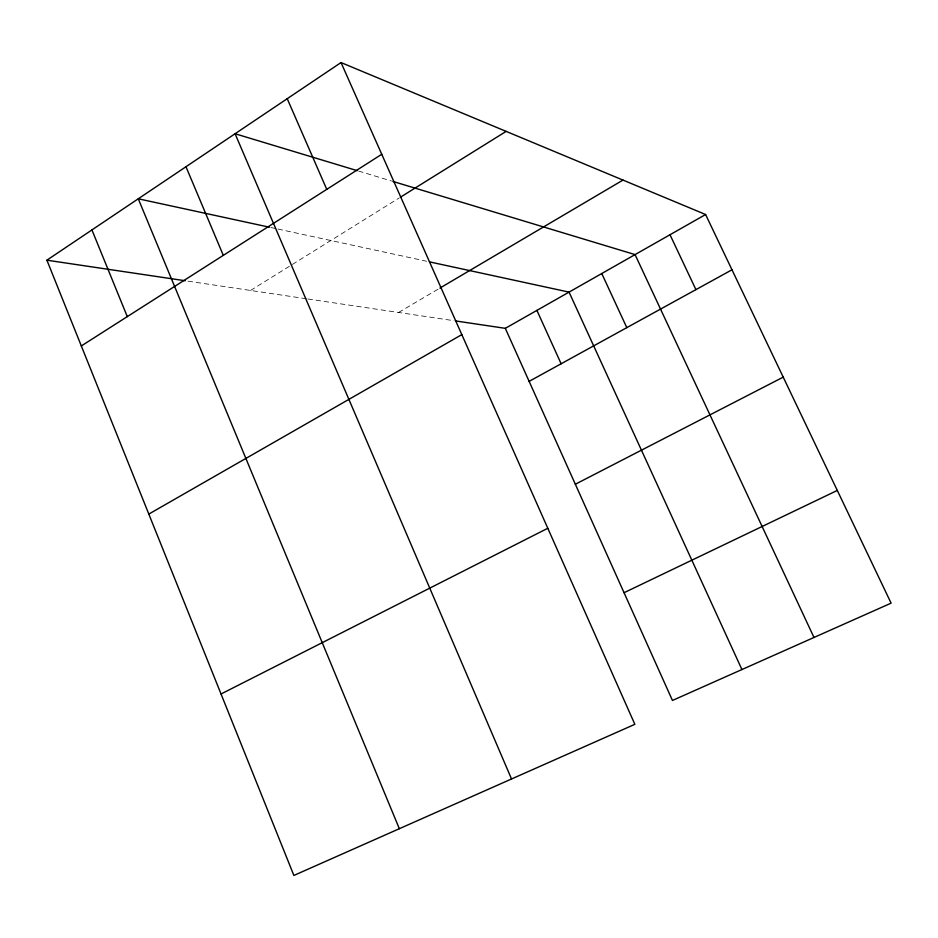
<?xml version="1.0" encoding="UTF-8"?>
<svg xmlns="http://www.w3.org/2000/svg" width="938" height="938" viewBox="0 0 938 938"><rect width="100%" height="100%" fill="white"/><g stroke="black" fill="none" stroke-linecap="round" stroke-linejoin="round"><path stroke-width="0.7" stroke-dasharray="4.69 3.52" d="M250.563 290.463L399.189 197.953M398.591 312.471L438.691 288.81M188.01 281.166L306.433 298.765M307.852 298.976L454.109 320.726M270.789 227.5L276.476 228.731M277.906 229.036L426.626 261.256M358.539 171.044L391.533 181.022"/><path stroke-width="1.41" d="M341.022 62.553L634.85 724.324L293.875 875.447L46.9 260.189L341.022 62.553L705.599 214.521L891.1 603.146L672.452 700.463L505.312 328.335L455.563 320.937M81.325 345.946L381.754 154.278M400.409 197.203L506.157 131.379M439.922 288.083L622.984 180.084M148.814 514.083L461.824 334.62M505.312 328.335L705.599 214.521M529.126 381.367L731.992 269.792M575.334 484.243L783.218 377.135M221.028 693.991L547.804 528.27M624.051 592.71L837.306 490.433M46.9 260.189L185.173 280.743M269.37 227.195L138.273 198.797L399.342 828.7M429.381 261.854L569.049 292.117L741.923 669.544M357.167 170.634L235.075 133.747L511.527 778.986M392.916 181.433L635.061 254.597L813.985 637.465M670.002 234.746L695.926 289.631M601.762 273.521L626.807 327.643M536.899 310.384L561.123 363.768M287.227 98.701L326.764 189.359M185.97 166.741L223.303 255.359M91.936 229.927L127.287 316.622"/></g></svg>
